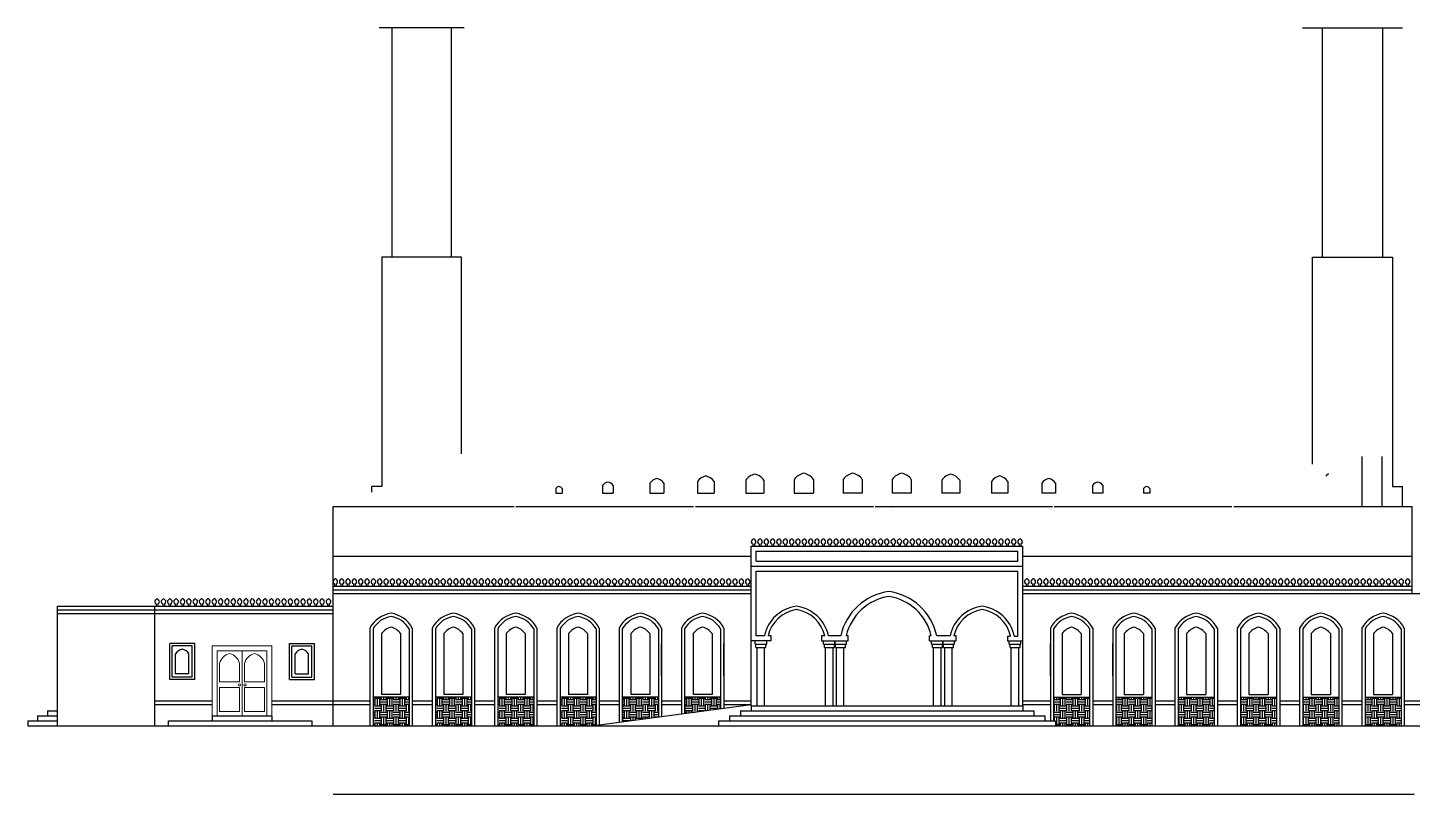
# Model space of a CAD drawing. Header units: inches. Extents: x -6210 to 141093, y -2740 to 21225.
# Drawn here: x 82705 to 84372, y 3267 to 4189 of the extents above; entities that cross this region are included whole.
import ezdxf

# ---------------------------------------------------------------- set-up
doc = ezdxf.new("R2010")
doc.units = ezdxf.units.IN
doc.header["$LTSCALE"] = 100
doc.header["$MEASUREMENT"] = 0
for name, color, linetype in [('beams', 30, 'Continuous'), ('column', 2, 'Continuous'), ('FACADE HATCH', 115, 'Continuous'), ('pattern', 24, 'Continuous'), ('steps', 9, 'Continuous'), ('walls', 1, 'Continuous')]:
    doc.layers.add(name, color=color, linetype=linetype)
doc.layers.add('DOOR', color=11, linetype='Continuous', lineweight=5)

# ---------------------------------------------------------------- blocks, each defined once
blk = doc.blocks.new('A$C7441049B')
at = {"layer": 'pattern', "color": 6, "linetype": 'ByBlock', "lineweight": 25, "ltscale": 0.07}
for p, q in [((6.1, 2.7, 0), (6.1, 0)), ((8.1, 2.7, 0), (8.1, 0)), ((13.8, 2.7, 0), (13.8, 0, 0)), ((15.8, 2.7, 0), (15.8, 0, 0)), ((21.4, 2.7, 0), (21.4, 0, 0)), ((23.4, 2.7, 0), (23.4, 0, 0)), ((29, 2.7, 0), (29, 0)), ((31, 2.7, 0), (31, 0)), ((36.7, 2.7, 0), (36.7, 0, 0)), ((38.7, 2.7, 0), (38.7, 0, 0)), ((44.3, 2.7, 0), (44.3, 0)), ((46.3, 2.7, 0), (46.3, 0)), ((52, 2.7, 0), (52, 0)), ((54, 2.7, 0), (54, 0))]:
    blk.add_line(p, q, dxfattribs=at)
for centre, start, end in [((7.1, 5.4, 0), 128.2986, 249.4118), ((7.1, 5.4, 0), 290.5882, 51.7014), ((14.8, 5.4, 0), 128.2986, 249.4118), ((14.8, 5.4, 0), 290.5882, 51.7014), ((22.4, 5.4, 0), 128.2986, 249.4118), ((22.4, 5.4, 0), 290.5882, 51.7014), ((30, 5.4, 0), 128.2986, 249.4118), ((30, 5.4, 0), 290.5882, 51.7014), ((37.7, 5.4, 0), 128.2986, 249.4118), ((37.7, 5.4, 0), 290.5882, 51.7014), ((45.3, 5.4, 0), 128.2986, 249.4118), ((45.3, 5.4, 0), 290.5882, 51.7014), ((53, 5.4, 0), 128.2986, 249.4118), ((53, 5.4, 0), 290.5882, 51.7014)]:
    blk.add_arc(centre, 2.84, start, end, dxfattribs=at)
at = {"layer": 'pattern', "color": 6, "linetype": 'ByBlock', "lineweight": 25, "ltscale": 0.07, "extrusion": (0, 0, -1)}
for centre in [(10.1, 3.4, 0), (17.7, 3.4, 0), (25.3, 3.4, 0), (33, 3.4, 0), (40.6, 3.4, 0), (48.2, 3.4, 0), (55.9, 3.4, 0)]:
    blk.add_ellipse(centre, major_axis=(5.41, 3.32), ratio=1, start_param=4.432426, end_param=4.784303, dxfattribs=at)
at = {"layer": 'pattern', "color": 6, "linetype": 'ByBlock', "lineweight": 25, "ltscale": 0.07}
for centre in [(4.2, 3.4, 0), (11.9, 3.4, 0), (19.5, 3.4, 0), (27.1, 3.4, 0), (34.8, 3.4, 0), (42.4, 3.4, 0), (50, 3.4, 0)]:
    blk.add_ellipse(centre, major_axis=(-5.41, 3.32), ratio=1, start_param=4.432426, end_param=4.784303, dxfattribs=at)

msp = doc.modelspace()

# ---------------------------------------------------------------- hatches: boundary and pattern name
at = {"layer": 'FACADE HATCH'}
h = msp.add_hatch(dxfattribs=at)
h.set_pattern_fill('EARTH', color=256, scale=30)
h.paths.add_polyline_path([(83539.24949, 3383.61739), (83495.89949, 3383.61739), (83495.89949, 3363.95916), (83539.24949, 3369.72198)])
h.paths.add_polyline_path([(83464.24949, 3383.61739), (83420.89949, 3383.61739), (83420.89949, 3353.98887), (83464.24949, 3359.75169)])
h.paths.add_polyline_path([(83389.24949, 3383.61739), (83345.89949, 3383.61739), (83345.89949, 3349.11739), (83384.25455, 3349.11739), (83389.24949, 3349.78141)])
h.paths.add_polyline_path([(83314.24949, 3383.61739), (83270.89949, 3383.61739), (83270.89949, 3349.11739), (83314.24949, 3349.11739)])
h.paths.add_polyline_path([(83239.24949, 3383.61739), (83195.89949, 3383.61739), (83195.89949, 3349.11739), (83239.24949, 3349.11739)])
h.paths.add_polyline_path([(83164.24949, 3383.61739), (83120.89949, 3383.61739), (83120.89949, 3349.11739), (83164.24949, 3349.11739)])
h = msp.add_hatch(dxfattribs=at)
h.set_pattern_fill('EARTH', color=256, scale=30)
h.paths.add_polyline_path([(83983.24949, 3383.61739), (83939.89949, 3383.61739), (83939.89949, 3355.11739), (83942.31449, 3355.11739), (83942.31449, 3349.11739), (83983.24949, 3349.11739)])
h = msp.add_hatch(dxfattribs=at)
h.set_pattern_fill('EARTH', color=256, scale=30)
h.paths.add_polyline_path([(84058.24949, 3383.61739), (84014.89949, 3383.61739), (84014.89949, 3349.11739), (84058.24949, 3349.11739)])
h.paths.add_polyline_path([(84133.24949, 3383.61739), (84089.89949, 3383.61739), (84089.89949, 3349.11739), (84133.24949, 3349.11739)])
h.paths.add_polyline_path([(84208.24949, 3383.61739), (84164.89949, 3383.61739), (84164.89949, 3349.11739), (84208.24949, 3349.11739)])
h.paths.add_polyline_path([(84283.24949, 3383.61739), (84239.89949, 3383.61739), (84239.89949, 3349.11739), (84283.24949, 3349.11739)])
h.paths.add_polyline_path([(84358.24949, 3383.61739), (84314.89949, 3383.61739), (84314.89949, 3349.11739), (84358.24949, 3349.11739)])

# ---------------------------------------------------------------- linework, layer by layer
at = {"layer": 'beams'}
for p, q in [((84267.57449, 3650.03378), (84270.85009, 3652.55302)), ((83744.45162, 3606.77597), (83744.48857, 3606.80439))]:
    msp.add_line(p, q, dxfattribs=at)
at = {"layer": 'column'}
for p, q in [((83580.63538, 3447.11739), (83580.63538, 3451.11739)), ((83594.63538, 3447.11739), (83594.63538, 3451.11739)), ((83663.07336, 3447.11739), (83663.07336, 3451.11739)), ((83676.5733, 3447.11739), (83676.5733, 3451.11739)), ((83677.07336, 3447.11739), (83677.07336, 3451.11739)), ((83690.5733, 3447.11739), (83690.5733, 3451.11739)), ((83793.0733, 3447.11739), (83793.0733, 3451.11739)), ((83806.57324, 3447.11739), (83806.57324, 3451.11739)), ((83807.0733, 3447.11739), (83807.0733, 3451.11739)), ((83820.57324, 3447.11739), (83820.57324, 3451.11739)), ((83886.57318, 3447.11739), (83886.57318, 3451.11739)), ((83900.57318, 3447.11739), (83900.57318, 3451.11739)), ((83580.63538, 3447.11739), (83594.63538, 3447.11739)), ((83581.63538, 3443.11739), (83581.63538, 3447.11739)), ((83581.63538, 3443.11739), (83593.63538, 3443.11739)), ((83583.13538, 3373.11739), (83583.13538, 3443.11739)), ((83592.13538, 3373.11739), (83592.13538, 3443.11739)), ((83593.63538, 3443.11739), (83593.63538, 3447.11739)), ((83663.07336, 3447.11739), (83676.5733, 3447.11739)), ((83664.07336, 3443.11739), (83664.07336, 3447.11739)), ((83664.07336, 3443.11739), (83676.07336, 3443.11739)), ((83665.57336, 3373.11739), (83665.57336, 3443.11739)), ((83674.57336, 3373.11739), (83674.57336, 3443.11739)), ((83676.07336, 3443.11739), (83676.07336, 3447.11739)), ((83677.07336, 3447.11739), (83690.5733, 3447.11739)), ((83677.5733, 3443.11739), (83677.5733, 3447.11739)), ((83677.5733, 3443.11739), (83689.5733, 3443.11739)), ((83678.5733, 3373.11739), (83678.5733, 3443.11739)), ((83687.5733, 3373.11739), (83687.5733, 3443.11739)), ((83689.5733, 3443.11739), (83689.5733, 3447.11739)), ((83793.0733, 3447.11739), (83806.57324, 3447.11739)), ((83794.0733, 3443.11739), (83794.0733, 3447.11739)), ((83794.0733, 3443.11739), (83806.0733, 3443.11739)), ((83795.5733, 3373.11739), (83795.5733, 3443.11739)), ((83804.5733, 3373.11739), (83804.5733, 3443.11739)), ((83806.0733, 3443.11739), (83806.0733, 3447.11739)), ((83807.0733, 3447.11739), (83820.57324, 3447.11739)), ((83807.57324, 3443.11739), (83807.57324, 3447.11739)), ((83807.57324, 3443.11739), (83819.57324, 3443.11739)), ((83809.08796, 3373.11739), (83809.08796, 3443.11739)), ((83818.08796, 3373.11739), (83818.08796, 3443.11739)), ((83819.57324, 3443.11739), (83819.57324, 3447.11739)), ((83886.57318, 3447.11739), (83900.57318, 3447.11739)), ((83887.57318, 3443.11739), (83887.57318, 3447.11739)), ((83887.57318, 3443.11739), (83899.57318, 3443.11739)), ((83889.07318, 3373.11739), (83889.07318, 3443.11739)), ((83898.07318, 3373.11739), (83898.07318, 3443.11739)), ((83899.57318, 3443.11739), (83899.57318, 3447.11739))]:
    msp.add_line(p, q, dxfattribs=at)
at = {"layer": 'DOOR'}
for p, q in [((82927.20638, 3445.11739), (82999.20638, 3445.11739)), ((82927.20638, 3445.11739), (82927.20638, 3361.11739)), ((82933.20638, 3439.11739), (82993.20638, 3439.11739)), ((82933.20638, 3439.11739), (82933.20638, 3361.11739)), ((82963.20638, 3439.11739), (82963.20638, 3361.11739)), ((82993.20638, 3439.11739), (82993.20638, 3361.11739)), ((82999.20638, 3445.11739), (82999.20638, 3361.11739)), ((82936.20638, 3424.11739), (82936.20638, 3402.11739)), ((82960.20638, 3424.11739), (82960.20638, 3402.11739)), ((82966.20638, 3424.11739), (82966.20638, 3402.11739)), ((82990.20638, 3424.11739), (82990.20638, 3402.11739)), ((82936.20638, 3402.11739), (82960.20638, 3402.11739)), ((82966.20638, 3402.11739), (82990.20638, 3402.11739)), ((82936.20638, 3395.11739), (82960.20638, 3395.11739)), ((82936.20638, 3395.11739), (82936.20638, 3366.11739)), ((82960.20638, 3395.11739), (82960.20638, 3366.11739)), ((82966.20638, 3395.11739), (82990.20638, 3395.11739)), ((82966.20638, 3395.11739), (82966.20638, 3366.11739)), ((82990.20638, 3395.11739), (82990.20638, 3366.11739)), ((82936.20638, 3366.11739), (82960.20638, 3366.11739)), ((82966.20638, 3366.11739), (82990.20638, 3366.11739))]:
    msp.add_line(p, q, dxfattribs=at)
for centre in [(82960.06829, 3398.27992), (82966.7895, 3398.27992)]:
    msp.add_circle(centre, 1.30745, dxfattribs=at)
for centre, start, end in [((82952.38714, 3419.93663), 104.48717608, 165.51282392), ((82944.02561, 3419.93663), 14.48717608, 75.51282392), ((82982.38714, 3419.93663), 104.48717608, 165.51282392), ((82974.02561, 3419.93663), 14.48717608, 75.51282392)]:
    msp.add_arc(centre, 16.71215, start, end, dxfattribs=at)
at = {"layer": 'pattern', "color": 6}
for p, q in [((83845.10044, 3567.863, -0.01227), (83845.10045, 3565.11739)), ((83847.10044, 3567.863, -0.01227), (83847.10045, 3565.11739)), ((83852.73794, 3567.863, -0.01227), (83852.73795, 3565.11739)), ((83854.73794, 3567.863, -0.01227), (83854.73795, 3565.11739)), ((83860.37544, 3567.86301, -0.01227), (83860.37545, 3565.1174, 0)), ((83862.37544, 3567.86301, -0.01227), (83862.37545, 3565.11741, 0)), ((83868.01294, 3567.863, -0.01227), (83868.01295, 3565.11739)), ((83870.01294, 3567.863, -0.01227), (83870.01295, 3565.11739)), ((83875.65044, 3567.86303, -0.01227), (83875.65045, 3565.11742, 0)), ((83877.65044, 3567.86303, -0.01227), (83877.65045, 3565.11742, 0)), ((83883.28794, 3567.863, -0.01227), (83883.28795, 3565.11739)), ((83885.28794, 3567.863, -0.01227), (83885.28795, 3565.11739)), ((83890.92544, 3567.863, -0.01227), (83890.92545, 3565.11739)), ((83892.92544, 3567.863, -0.01227), (83892.92545, 3565.11739)), ((83898.55044, 3567.863, -0.01227), (83898.55045, 3565.11739)), ((83900.55044, 3567.863, -0.01227), (83900.55045, 3565.11739)), ((83555.56622, 3519.83448, -0.02628), (83555.56622, 3517.08887, -0.01401)), ((83557.56622, 3519.83448, -0.02628), (83557.56622, 3517.08888, -0.01401)), ((83563.20372, 3519.83448, -0.02628), (83563.20372, 3517.08887, -0.01401)), ((83565.20372, 3519.83448, -0.02628), (83565.20372, 3517.08887, -0.01401)), ((83570.84122, 3519.8345, -0.02628), (83570.84122, 3517.08889, -0.01401)), ((83572.84122, 3519.8345, -0.02628), (83572.84122, 3517.08889, -0.01401)), ((84334.42183, 3519.8378, -0.0279), (84334.42184, 3517.09219, -0.01564)), ((84336.42183, 3519.8378, -0.0279), (84336.42184, 3517.09219, -0.01564)), ((84342.05933, 3519.8378, -0.0279), (84342.05934, 3517.09219, -0.01564)), ((84344.05933, 3519.8378, -0.0279), (84344.05934, 3517.09219, -0.01564)), ((84349.69683, 3519.83781, -0.0279), (84349.69684, 3517.0922, -0.01564)), ((84351.69683, 3519.83781, -0.0279), (84351.69684, 3517.0922, -0.01564)), ((84357.33433, 3519.8378, -0.0279), (84357.33434, 3517.09219, -0.01564)), ((84359.33433, 3519.8378, -0.0279), (84359.33434, 3517.09219, -0.01564)), ((84364.97183, 3519.83782, -0.0279), (84364.97184, 3517.09221, -0.01564)), ((84366.97183, 3519.83782, -0.0279), (84366.97184, 3517.09222, -0.01564))]:
    msp.add_line(p, q, dxfattribs=at)
for centre, start, end in [((83846.10044, 3570.52513, -0.01308), 128.29858881, 249.41181849), ((83846.10044, 3570.52513, -0.01308), 290.58816078, 51.70141378), ((83853.73794, 3570.52513, -0.01146), 128.29858572, 249.41182831), ((83853.73794, 3570.52513, -0.01146), 290.58816602, 51.70141428), ((83861.37544, 3570.52514, -0.01146), 128.29858572, 249.41182831), ((83861.37544, 3570.52514, -0.01146), 290.58816602, 51.70141428), ((83869.01294, 3570.52513, -0.01146), 128.29858572, 249.41182831), ((83869.01294, 3570.52513, -0.01146), 290.58816602, 51.70141428), ((83876.65044, 3570.52515, -0.01146), 128.29858572, 249.41182831), ((83876.65044, 3570.52515, -0.01146), 290.58816602, 51.70141428), ((83884.28794, 3570.52513, -0.01146), 128.29858572, 249.41182831), ((83884.28794, 3570.52513, -0.01146), 290.58816602, 51.70141428), ((83891.92544, 3570.52513, -0.01146), 128.29858572, 249.41182831), ((83891.92544, 3570.52513, -0.01146), 290.58816602, 51.70141428), ((83899.55044, 3570.52513, -0.01146), 128.29858572, 249.41182831), ((83899.55044, 3570.52513, -0.01146), 290.58816602, 51.70141428), ((83556.56622, 3522.49661, -0.02709), 128.29858881, 249.41181849), ((83556.56622, 3522.49661, -0.02709), 290.58816078, 51.70141378), ((83564.20372, 3522.49661, -0.02547), 128.29858572, 249.41182831), ((83564.20372, 3522.49661, -0.02547), 290.58816602, 51.70141428), ((83571.84122, 3522.49662, -0.02547), 128.29858572, 249.41182831), ((83571.84122, 3522.49662, -0.02547), 290.58816602, 51.70141428), ((84335.42183, 3522.49993, -0.0279), 128.29858881, 249.41181849), ((84335.42183, 3522.49993, -0.0279), 290.58816078, 51.70141378), ((84343.05933, 3522.49993, -0.02628), 128.29858572, 249.41182831), ((84343.05933, 3522.49993, -0.02628), 290.58816602, 51.70141428), ((84350.69683, 3522.49994, -0.02628), 128.29858572, 249.41182831), ((84350.69683, 3522.49994, -0.02628), 290.58816602, 51.70141428), ((84358.33433, 3522.49993, -0.02628), 128.29858572, 249.41182831), ((84358.33433, 3522.49993, -0.02628), 290.58816602, 51.70141428), ((84365.97183, 3522.49995, -0.02628), 128.29858572, 249.41182831), ((84365.97183, 3522.49995, -0.02628), 290.58816602, 51.70141428)]:
    msp.add_arc(centre, 2.84375, start, end, dxfattribs=at)
at = {"layer": 'pattern', "color": 6, "extrusion": (0, 0, -1)}
for centre in [(83849.0243, 3568.47311, -0.01146), (83856.6618, 3568.47311, -0.01146), (83864.2993, 3568.47312, -0.01146), (83871.9368, 3568.47311, -0.01146), (83879.5743, 3568.47314, -0.01146), (83887.2118, 3568.47311, -0.01146), (83894.8493, 3568.47311, -0.01146), (83902.4743, 3568.47311, -0.01146), (83559.49007, 3520.44459, -0.02547), (83567.12757, 3520.44459, -0.02547), (83574.76507, 3520.44461, -0.02547), (84338.34569, 3520.44791, -0.02628), (84345.98319, 3520.44791, -0.02628), (84353.62069, 3520.44793, -0.02628), (84361.25819, 3520.44791, -0.02628), (84368.89569, 3520.44794, -0.02628)]:
    msp.add_ellipse(centre, major_axis=(5.41224, 3.32132), ratio=1, start_param=4.4324262049, end_param=4.7843033432, dxfattribs=at)
at = {"layer": 'pattern', "color": 6}
for centre in [(83843.17659, 3568.47311, -0.01146), (83850.81409, 3568.47311, -0.01146), (83858.45159, 3568.47312, -0.01146), (83866.08909, 3568.47311, -0.01146), (83873.72659, 3568.47314, -0.01146), (83881.36409, 3568.47311, -0.01146), (83889.00159, 3568.47311, -0.01146), (83896.62659, 3568.47311, -0.01146), (83553.64236, 3520.44459, -0.02547), (83561.27986, 3520.44459, -0.02547), (83568.91736, 3520.44461, -0.02547), (84332.49798, 3520.44791, -0.02628), (84340.13548, 3520.44791, -0.02628), (84347.77298, 3520.44793, -0.02628), (84355.41048, 3520.44791, -0.02628), (84363.04798, 3520.44794, -0.02628)]:
    msp.add_ellipse(centre, major_axis=(-5.41224, 3.32132), ratio=1, start_param=4.4324262049, end_param=4.7843033432, dxfattribs=at)
at = {"layer": 'steps'}
for p, q in [((82729.20638, 3367.11739), (82741.20638, 3367.11739)), ((82729.20638, 3367.11739), (82729.20638, 3361.11739)), ((83384.25455, 3349.11739), (83576.07449, 3374.61739)), ((83562.99449, 3367.11739), (83916.15449, 3367.11739)), ((83562.99449, 3367.11739), (83562.99449, 3361.11739)), ((83576.07449, 3373.11739), (83903.07449, 3373.11739)), ((83576.07449, 3373.11739), (83576.07449, 3367.11739)), ((83903.07449, 3373.11739), (83903.07449, 3367.11739)), ((83916.15449, 3367.11739), (83916.15449, 3361.11739)), ((82705.20638, 3355.11739), (82741.20638, 3355.11739)), ((82705.20638, 3355.11739), (82705.20638, 3349.11739)), ((82717.20638, 3361.11739), (82741.20638, 3361.11739)), ((82717.20638, 3361.11739), (82717.20638, 3355.11739)), ((82874.70638, 3355.11739), (83047.20638, 3355.11739)), ((82874.70638, 3349.11739), (82874.70638, 3355.11739)), ((82927.20638, 3361.11739), (82999.20638, 3361.11739)), ((82927.20638, 3361.11739), (82927.20638, 3355.11739)), ((82999.20638, 3361.11739), (82999.20638, 3355.11739)), ((83047.20638, 3355.11739), (83047.20638, 3349.11739)), ((83536.83449, 3355.11739), (83942.31449, 3355.11739)), ((83536.83449, 3355.11739), (83536.83449, 3349.11739)), ((83549.91449, 3361.11739), (83929.23449, 3361.11739)), ((83549.91449, 3361.11739), (83549.91449, 3355.11739)), ((83929.23449, 3361.11739), (83929.23449, 3355.11739)), ((83942.31449, 3355.11739), (83942.31449, 3349.11739))]:
    msp.add_line(p, q, dxfattribs=at)
at = {"layer": 'walls'}
for p, q in [((83230.51943, 4189.11739), (83128.36578, 4189.11739)), ((83143.44261, 4189.11739), (83143.44261, 3913.11739)), ((83215.44261, 3913.11739), (83215.44261, 4189.11739)), ((84239.70638, 4189.11739), (84359.70638, 4189.11739)), ((84263.70638, 3913.11739), (84263.70638, 4189.11739)), ((84335.70638, 4189.11739), (84335.70638, 3913.11739)), ((83227.44261, 3913.11739), (83131.44261, 3913.11739)), ((83131.44261, 3913.11739), (83131.44261, 3637.11739)), ((83227.44261, 3676.38021), (83227.44261, 3913.11739)), ((84251.70638, 3913.11739), (84347.70638, 3913.11739)), ((84251.70638, 3663.89441), (84251.70638, 3913.11739)), ((84347.70638, 3913.11739), (84347.70638, 3637.11739)), ((84311.28692, 3613.80144), (84311.28692, 3673.16534)), ((84335.28692, 3613.80144), (84335.28692, 3673.16534)), ((83131.44261, 3637.11739), (83119.44261, 3637.11739)), ((83119.44261, 3630.14688), (83119.44261, 3637.11739)), ((83340.75163, 3634.56173), (83340.75163, 3629.10141)), ((83348.38796, 3634.56173), (83348.38796, 3629.10141)), ((83397.16893, 3638.18372), (83397.16893, 3629.10141)), ((83409.87067, 3638.18372), (83409.87067, 3629.10141)), ((83454.1194, 3641.04323), (83454.1194, 3629.10141)), ((83470.8202, 3641.04323), (83470.8202, 3629.10141)), ((83511.55639, 3643.20697), (83511.55639, 3629.10141)), ((83531.28321, 3643.20697), (83531.28321, 3629.10141)), ((83569.4564, 3644.70855), (83569.4564, 3629.10141)), ((83591.2832, 3644.70855), (83591.2832, 3629.10141)), ((83627.8448, 3645.51168), (83627.8448, 3629.10141)), ((83650.7948, 3645.51168), (83650.7948, 3629.10141)), ((83686.7948, 3645.51168), (83686.7948, 3629.10141)), ((83709.7448, 3645.51168), (83709.7448, 3629.10141)), ((83745.7448, 3645.51168), (83745.7448, 3629.10141)), ((83768.6948, 3645.51168), (83768.6948, 3629.10141)), ((83805.2564, 3644.70855), (83805.2564, 3629.10141)), ((83827.0832, 3644.70855), (83827.0832, 3629.10141)), ((83865.25639, 3643.20697), (83865.25639, 3629.10141)), ((83884.98321, 3643.20697), (83884.98321, 3629.10141)), ((83925.7194, 3641.04323), (83925.7194, 3629.10141)), ((83942.4202, 3641.04323), (83942.4202, 3629.10141)), ((83986.66893, 3638.18372), (83986.66893, 3629.10141)), ((83999.37067, 3638.18372), (83999.37067, 3629.10141)), ((84048.15163, 3634.56173), (84048.15163, 3629.10141)), ((84055.78796, 3634.56173), (84055.78796, 3629.10141)), ((84347.70638, 3637.11739), (84359.70638, 3637.11739)), ((84359.70638, 3613.11739), (84359.70638, 3637.11739)), ((83340.75163, 3629.10141), (83348.38796, 3629.10141)), ((83397.16893, 3629.10141), (83409.87067, 3629.10141)), ((83454.1194, 3629.10141), (83470.8202, 3629.10141)), ((83511.55639, 3629.10141), (83531.28321, 3629.10141)), ((83569.4564, 3629.10141), (83591.2832, 3629.10141)), ((83627.8448, 3629.10141), (83650.7948, 3629.10141)), ((83709.7448, 3629.10141), (83686.7948, 3629.10141)), ((83768.6948, 3629.10141), (83745.7448, 3629.10141)), ((83827.0832, 3629.10141), (83805.2564, 3629.10141)), ((83884.98321, 3629.10141), (83865.25639, 3629.10141)), ((83942.4202, 3629.10141), (83925.7194, 3629.10141)), ((83999.37067, 3629.10141), (83986.66893, 3629.10141)), ((84055.78796, 3629.10141), (84048.15163, 3629.10141)), ((83072.70638, 3349.11739), (83072.70638, 3613.11739)), ((83072.70638, 3613.11739), (83290.63305, 3613.11739)), ((83239.44261, 3613.11739), (83244.64909, 3613.11739)), ((83292.7797, 3613.11739), (83506.63305, 3613.11739)), ((83508.7797, 3613.11739), (83723.1191, 3613.11739)), ((83554.76367, 3613.11739), (83643.57449, 3613.11739)), ((83725.25316, 3613.11739), (83938.63305, 3613.11739)), ((83769.44467, 3613.11739), (83892.64909, 3613.11739)), ((83940.7797, 3613.11739), (84154.63305, 3613.11739)), ((83940.7797, 3613.11739), (84055.62797, 3613.11739)), ((84156.7797, 3613.11739), (84371.70638, 3613.11739)), ((84202.76367, 3613.11739), (84239.70638, 3613.11739)), ((84371.70638, 3508.11739), (84371.70638, 3613.11739)), ((83072.70638, 3553.11739), (83576.07449, 3553.11739)), ((83231.70638, 3553.11739), (83351.70638, 3553.11739)), ((83447.70638, 3553.11739), (83567.70638, 3553.11739)), ((83576.07449, 3565.11739), (83903.07449, 3565.11739)), ((83576.07449, 3517.11739), (83576.07449, 3565.11739)), ((83582.07449, 3559.11739), (83897.07449, 3559.11739)), ((83582.07449, 3547.11739), (83582.07449, 3559.11739)), ((83897.07449, 3547.11739), (83897.07449, 3559.11739)), ((83903.07449, 3541.11739), (83903.07449, 3565.11739)), ((83903.07449, 3553.11739), (84371.70638, 3553.11739)), ((83903.07449, 3553.11739), (83999.70638, 3553.11739)), ((84095.70638, 3553.11739), (84215.70638, 3553.11739)), ((83576.07449, 3373.11739), (83576.07449, 3541.11739)), ((83576.07449, 3541.11739), (83903.07449, 3541.11739)), ((83582.07449, 3547.11739), (83897.07449, 3547.11739)), ((83582.07449, 3457.41325), (83582.07449, 3535.11739)), ((83582.07449, 3535.11739), (83897.07449, 3535.11739)), ((83582.07449, 3517.11739), (83582.07449, 3535.11739)), ((83897.07449, 3457.11739), (83897.07449, 3535.11739)), ((83903.07449, 3373.11739), (83903.07449, 3541.11739)), ((83072.70638, 3517.11739), (83576.07449, 3517.11739)), ((83903.07449, 3517.11739), (84371.70638, 3517.11739)), ((83072.70638, 3512.61739), (83576.07449, 3512.61739)), ((83072.70638, 3508.11739), (83576.07449, 3508.11739)), ((83903.07449, 3512.61739), (84371.70638, 3512.61739)), ((83903.07449, 3508.11739), (84371.70638, 3508.11739)), ((84371.70638, 3508.11739), (84406.44261, 3508.11739)), ((82741.20638, 3493.11739), (83072.70638, 3493.11739)), ((82741.20638, 3349.11739), (82741.20638, 3493.11739)), ((82741.20638, 3488.61739), (83072.70638, 3488.61739)), ((82741.20638, 3484.11739), (83072.70638, 3484.11739)), ((82858.20638, 3349.11739), (82858.20638, 3493.11739)), ((83117.07449, 3466.56739), (83117.07449, 3349.11739)), ((83168.07449, 3466.56739), (83168.07449, 3349.11739)), ((83192.07449, 3466.56739), (83192.07449, 3349.11739)), ((83243.07449, 3466.56739), (83243.07449, 3349.11739)), ((83267.07449, 3466.56739), (83267.07449, 3349.11739)), ((83318.07449, 3466.56739), (83318.07449, 3349.11739)), ((83342.07449, 3466.56739), (83342.07449, 3349.11739)), ((83393.07449, 3466.56739), (83393.07449, 3350.28989)), ((83417.07449, 3466.56739), (83417.07449, 3353.48038)), ((83468.07449, 3466.56739), (83468.07449, 3360.26018)), ((83492.07449, 3466.56739), (83492.07449, 3363.45067)), ((83543.07449, 3466.56739), (83543.07449, 3374.61739)), ((83936.07449, 3466.56739), (83936.07449, 3355.11739)), ((83987.07449, 3466.56739), (83987.07449, 3349.11739)), ((84011.07449, 3466.56739), (84011.07449, 3349.11739)), ((84062.07449, 3466.56739), (84062.07449, 3349.11739)), ((84086.07449, 3466.56739), (84086.07449, 3349.11739)), ((84137.07449, 3466.56739), (84137.07449, 3349.11739)), ((84161.07449, 3466.56739), (84161.07449, 3349.11739)), ((84212.07449, 3466.56739), (84212.07449, 3349.11739)), ((84236.07449, 3466.56739), (84236.07449, 3349.11739)), ((84287.07449, 3466.56739), (84287.07449, 3349.11739)), ((84311.07449, 3466.56739), (84311.07449, 3349.11739)), ((84362.07449, 3466.56739), (84362.07449, 3349.11739)), ((83120.89949, 3465.60052), (83120.89949, 3349.11739)), ((83131.09949, 3460.08643), (83131.09949, 3386.61739)), ((83154.04949, 3460.08643), (83154.04949, 3386.61739)), ((83164.24949, 3465.60052), (83164.24949, 3349.11739)), ((83195.89949, 3465.60052), (83195.89949, 3349.11739)), ((83206.09949, 3460.08643), (83206.09949, 3386.61739)), ((83229.04949, 3460.08643), (83229.04949, 3386.61739)), ((83239.24949, 3465.60052), (83239.24949, 3349.11739)), ((83270.89949, 3465.60052), (83270.89949, 3349.11739)), ((83281.09949, 3460.08643), (83281.09949, 3386.61739)), ((83304.04949, 3460.08643), (83304.04949, 3386.61739)), ((83314.24949, 3465.60052), (83314.24949, 3349.11739)), ((83345.89949, 3465.60052), (83345.89949, 3349.11739)), ((83356.09949, 3460.08643), (83356.09949, 3386.61739)), ((83379.04949, 3460.08643), (83379.04949, 3386.61739)), ((83389.24949, 3465.60052), (83389.24949, 3349.78141)), ((83420.89949, 3465.60052), (83420.89949, 3353.98887)), ((83431.09949, 3460.08643), (83431.09949, 3386.61739)), ((83454.04949, 3460.08643), (83454.04949, 3386.61739)), ((83464.24949, 3465.60052), (83464.24949, 3359.75169)), ((83495.89949, 3465.60052), (83495.89949, 3363.95916)), ((83506.09949, 3460.08643), (83506.09949, 3386.61739)), ((83529.04949, 3460.08643), (83529.04949, 3386.61739)), ((83539.24949, 3465.60052), (83539.24949, 3369.72198)), ((83600.10757, 3451.41325), (83576.07449, 3451.41325)), ((83591.71614, 3457.41325), (83582.07449, 3457.41325)), ((83600.10757, 3457.41325), (83596.0876, 3457.41325)), ((83600.10757, 3451.41325), (83600.10757, 3457.41325)), ((83664.54079, 3457.41325), (83660.58484, 3457.41325)), ((83660.58484, 3457.41325), (83660.58484, 3451.11739)), ((83660.58484, 3451.11739), (83692.58484, 3451.11739)), ((83683.89229, 3457.41325), (83668.97107, 3457.41325)), ((83692.58484, 3457.41325), (83690.4263, 3457.41325)), ((83692.58484, 3451.11739), (83692.58484, 3457.41325)), ((83792.74311, 3457.41325), (83790.58478, 3457.41325)), ((83790.58478, 3451.11739), (83790.58478, 3457.41325)), ((83790.58478, 3451.11739), (83822.57324, 3451.11739)), ((83815.43412, 3457.41325), (83799.27713, 3457.41325)), ((83822.57324, 3457.41325), (83819.81875, 3457.41325)), ((83822.57324, 3451.11739), (83822.57324, 3457.41325)), ((83884.57318, 3457.11739), (83884.57318, 3451.11739)), ((83884.57318, 3457.11739), (83888.13637, 3457.11739)), ((83884.57318, 3451.11739), (83903.07449, 3451.11739)), ((83892.50783, 3457.11739), (83897.07449, 3457.11739)), ((83939.89949, 3465.60052), (83939.89949, 3355.11739)), ((83950.09949, 3460.08643), (83950.09949, 3386.61739)), ((83973.04949, 3460.08643), (83973.04949, 3386.61739)), ((83983.24949, 3465.60052), (83983.24949, 3349.11739)), ((84014.89949, 3465.60052), (84014.89949, 3349.11739)), ((84025.09949, 3460.08643), (84025.09949, 3386.61739)), ((84048.04949, 3460.08643), (84048.04949, 3386.61739)), ((84058.24949, 3465.60052), (84058.24949, 3349.11739)), ((84089.89949, 3465.60052), (84089.89949, 3349.11739)), ((84100.09949, 3460.08643), (84100.09949, 3386.61739)), ((84123.04949, 3460.08643), (84123.04949, 3386.61739)), ((84133.24949, 3465.60052), (84133.24949, 3349.11739)), ((84164.89949, 3465.60052), (84164.89949, 3349.11739)), ((84175.09949, 3460.08643), (84175.09949, 3386.61739)), ((84198.04949, 3460.08643), (84198.04949, 3386.61739)), ((84208.24949, 3465.60052), (84208.24949, 3349.11739)), ((84239.89949, 3465.60052), (84239.89949, 3349.11739)), ((84250.09949, 3460.08643), (84250.09949, 3386.61739)), ((84273.04949, 3460.08643), (84273.04949, 3386.61739)), ((84283.24949, 3465.60052), (84283.24949, 3349.11739)), ((84314.89949, 3465.60052), (84314.89949, 3349.11739)), ((84325.09949, 3460.08643), (84325.09949, 3386.61739)), ((84348.04949, 3460.08643), (84348.04949, 3386.61739)), ((84358.24949, 3465.60052), (84358.24949, 3349.11739)), ((82876.20638, 3404.71232), (82876.20638, 3448.11739)), ((82906.20638, 3448.11739), (82876.20638, 3448.11739)), ((82879.20638, 3407.71232), (82879.20638, 3445.11739)), ((82903.20638, 3445.11739), (82879.20638, 3445.11739)), ((82883.20638, 3411.71232), (82883.20638, 3435.51739)), ((82899.20638, 3411.71232), (82899.20638, 3435.51739)), ((82903.20638, 3407.71232), (82903.20638, 3445.11739)), ((82906.20638, 3404.71232), (82906.20638, 3448.11739)), ((83020.20638, 3404.71232), (83020.20638, 3448.11739)), ((83020.20638, 3448.11739), (83050.20638, 3448.11739)), ((83023.20638, 3407.71232), (83023.20638, 3445.11739)), ((83023.20638, 3445.11739), (83047.20638, 3445.11739)), ((83027.20638, 3411.71232), (83027.20638, 3435.51739)), ((83043.20638, 3411.71232), (83043.20638, 3435.51739)), ((83047.20638, 3407.71232), (83047.20638, 3445.11739)), ((83050.20638, 3404.71232), (83050.20638, 3448.11739)), ((83468.07449, 3409.11739), (83468.07449, 3448.11739)), ((83543.07449, 3409.11739), (83543.07449, 3448.11739)), ((83936.07449, 3409.11739), (83936.07449, 3448.11739)), ((84011.07449, 3409.11739), (84011.07449, 3448.11739)), ((82906.20638, 3404.71232), (82876.20638, 3404.71232)), ((82903.20638, 3407.71232), (82879.20638, 3407.71232)), ((82899.20638, 3411.71232), (82883.20638, 3411.71232)), ((83020.20638, 3404.71232), (83050.20638, 3404.71232)), ((83023.20638, 3407.71232), (83047.20638, 3407.71232)), ((83027.20638, 3411.71232), (83043.20638, 3411.71232)), ((83164.24949, 3383.61739), (83120.89949, 3383.61739)), ((83154.04949, 3386.61739), (83131.09949, 3386.61739)), ((83239.24949, 3383.61739), (83195.89949, 3383.61739)), ((83229.04949, 3386.61739), (83206.09949, 3386.61739)), ((83314.24949, 3383.61739), (83270.89949, 3383.61739)), ((83304.04949, 3386.61739), (83281.09949, 3386.61739)), ((83389.24949, 3383.61739), (83345.89949, 3383.61739)), ((83379.04949, 3386.61739), (83356.09949, 3386.61739)), ((83464.24949, 3383.61739), (83420.89949, 3383.61739)), ((83454.04949, 3386.61739), (83431.09949, 3386.61739)), ((83539.24949, 3383.61739), (83495.89949, 3383.61739)), ((83529.04949, 3386.61739), (83506.09949, 3386.61739)), ((83939.89949, 3383.61739), (83983.24949, 3383.61739)), ((83950.09949, 3386.61739), (83973.04949, 3386.61739)), ((84014.89949, 3383.61739), (84058.24949, 3383.61739)), ((84025.09949, 3386.61739), (84048.04949, 3386.61739)), ((84089.89949, 3383.61739), (84133.24949, 3383.61739)), ((84100.09949, 3386.61739), (84123.04949, 3386.61739)), ((84164.89949, 3383.61739), (84208.24949, 3383.61739)), ((84175.09949, 3386.61739), (84198.04949, 3386.61739)), ((84239.89949, 3383.61739), (84283.24949, 3383.61739)), ((84250.09949, 3386.61739), (84273.04949, 3386.61739)), ((84314.89949, 3383.61739), (84358.24949, 3383.61739)), ((84325.09949, 3386.61739), (84348.04949, 3386.61739)), ((82858.20638, 3379.11739), (82927.20638, 3379.11739)), ((82858.20638, 3374.61739), (82927.20638, 3374.61739)), ((82999.20638, 3379.11739), (83117.07449, 3379.11739)), ((82999.20638, 3374.61739), (83117.07449, 3374.61739)), ((83168.07449, 3379.11739), (83192.07449, 3379.11739)), ((83168.07449, 3374.61739), (83192.07449, 3374.61739)), ((83243.07449, 3379.11739), (83267.07449, 3379.11739)), ((83243.07449, 3374.61739), (83267.07449, 3374.61739)), ((83318.07449, 3379.11739), (83342.07449, 3379.11739)), ((83318.07449, 3374.61739), (83342.07449, 3374.61739)), ((83393.07449, 3379.11739), (83417.07449, 3379.11739)), ((83393.07449, 3374.61739), (83417.07449, 3374.61739)), ((83468.07449, 3379.11739), (83492.07449, 3379.11739)), ((83468.07449, 3374.61739), (83492.07449, 3374.61739)), ((83543.07449, 3379.11739), (83576.07449, 3379.11739)), ((83543.07449, 3374.61739), (83576.07449, 3374.61739)), ((83543.07449, 3374.61739), (83543.07449, 3370.23047)), ((83903.07449, 3379.11739), (83936.07449, 3379.11739)), ((83903.07449, 3374.61739), (83936.07449, 3374.61739)), ((83987.07449, 3379.11739), (84011.07449, 3379.11739)), ((83987.07449, 3374.61739), (84011.07449, 3374.61739)), ((84062.07449, 3379.11739), (84086.07449, 3379.11739)), ((84062.07449, 3374.61739), (84086.07449, 3374.61739)), ((84137.07449, 3379.11739), (84161.07449, 3379.11739)), ((84137.07449, 3374.61739), (84161.07449, 3374.61739)), ((84212.07449, 3379.11739), (84236.07449, 3379.11739)), ((84212.07449, 3374.61739), (84236.07449, 3374.61739)), ((84287.07449, 3379.11739), (84311.07449, 3379.11739)), ((84287.07449, 3374.61739), (84311.07449, 3374.61739)), ((84362.07449, 3379.11739), (84551.70638, 3379.11739)), ((84362.07449, 3374.61739), (84551.70638, 3374.61739)), ((82705.20638, 3349.11739), (84888.84481, 3349.11739)), ((83072.70638, 3266.63572), (84373.86746, 3266.63572))]:
    msp.add_line(p, q, dxfattribs=at)
for centre, radius, start, end in [((83525.20861, 3633.1886), 16.93372, 102.92900368, 143.7277828), ((83517.63099, 3633.1886), 16.93372, 36.2722172, 77.07099632), ((83584.56194, 3633.62369), 18.73637, 102.92900368, 143.7277828), ((83576.17766, 3633.62369), 18.73637, 36.2722172, 77.07099632), ((83643.72766, 3633.85641), 19.70053, 102.92900368, 143.7277828), ((83634.91193, 3633.85641), 19.70053, 36.2722172, 77.07099632), ((83702.67766, 3633.85641), 19.70053, 102.92900368, 143.7277828), ((83693.86193, 3633.85641), 19.70053, 36.2722172, 77.07099632), ((83761.62766, 3633.85641), 19.70053, 102.92900368, 143.7277828), ((83752.81193, 3633.85641), 19.70053, 36.2722172, 77.07099632), ((83820.36194, 3633.62369), 18.73637, 102.92900368, 143.7277828), ((83811.97766, 3633.62369), 18.73637, 36.2722172, 77.07099632), ((83878.90861, 3633.1886), 16.93372, 102.92900368, 143.7277828), ((83871.33099, 3633.1886), 16.93372, 36.2722172, 77.07099632), ((83346.03646, 3630.68358), 6.55511, 102.92900368, 143.7277828), ((83343.10314, 3630.68358), 6.55511, 36.2722172, 77.07099632), ((83405.95934, 3631.73308), 10.90331, 102.92900368, 143.7277828), ((83401.08025, 3631.73308), 10.90331, 36.2722172, 77.07099632), ((83465.67742, 3632.56164), 14.33615, 102.92900368, 143.7277828), ((83459.26218, 3632.56164), 14.33615, 36.2722172, 77.07099632), ((83937.27742, 3632.56164), 14.33615, 102.92900368, 143.7277828), ((83930.86218, 3632.56164), 14.33615, 36.2722172, 77.07099632), ((83995.45934, 3631.73308), 10.90331, 102.92900368, 143.7277828), ((83990.58025, 3631.73308), 10.90331, 36.2722172, 77.07099632), ((84053.43646, 3630.68358), 6.55511, 102.92900368, 143.7277828), ((84050.50314, 3630.68358), 6.55511, 36.2722172, 77.07099632), ((83750.37089, 3443.22044), 68.00874, 97.42289742, 167.95434794), ((83750.80459, 3443.24624), 62.01808, 98.54953112, 166.79513326), ((83732.79854, 3443.22044), 68.00874, 12.04565206, 82.57710258), ((83732.36484, 3443.24624), 62.01808, 13.20486674, 81.45046888), ((83146.98236, 3450.98116), 33.72553, 97.50993976, 152.47410064), ((83138.16663, 3450.98116), 33.72553, 27.52589936, 82.49006024), ((83221.98236, 3450.98116), 33.72553, 97.50993976, 152.47410064), ((83213.16663, 3450.98116), 33.72553, 27.52589936, 82.49006024), ((83296.98236, 3450.98116), 33.72553, 97.50993976, 152.47410064), ((83288.16663, 3450.98116), 33.72553, 27.52589936, 82.49006024), ((83371.98236, 3450.98116), 33.72553, 97.50993976, 152.47410064), ((83363.16663, 3450.98116), 33.72553, 27.52589936, 82.49006024), ((83446.98236, 3450.98116), 33.72553, 97.50993976, 152.47410064), ((83438.16663, 3450.98116), 33.72553, 27.52589936, 82.49006024), ((83521.98236, 3450.98116), 33.72553, 97.50993976, 152.47410064), ((83513.16663, 3450.98116), 33.72553, 27.52589936, 82.49006024), ((83636.29421, 3447.93662), 45.40988, 97.50915322, 167.95434794), ((83636.5838, 3447.95385), 41.40988, 98.7650728, 166.79513326), ((83624.56104, 3447.93662), 45.40988, 12.04565206, 82.49084678), ((83624.27145, 3447.95385), 41.40988, 13.20486674, 81.2349272), ((83859.84415, 3447.93662), 45.40988, 97.50915322, 167.95434794), ((83860.13373, 3447.95385), 41.40988, 98.7650728, 166.79513326), ((83848.11097, 3447.93662), 45.40988, 12.04565206, 82.49084678), ((83847.82139, 3447.95385), 41.40988, 13.20486674, 81.2349272), ((83965.98236, 3450.98116), 33.72553, 97.50993976, 152.47410064), ((83957.16663, 3450.98116), 33.72553, 27.52589936, 82.49006024), ((84040.98236, 3450.98116), 33.72553, 97.50993976, 152.47410064), ((84032.16663, 3450.98116), 33.72553, 27.52589936, 82.49006024), ((84115.98236, 3450.98116), 33.72553, 97.50993976, 152.47410064), ((84107.16663, 3450.98116), 33.72553, 27.52589936, 82.49006024), ((84190.98236, 3450.98116), 33.72553, 97.50993976, 152.47410064), ((84182.16663, 3450.98116), 33.72553, 27.52589936, 82.49006024), ((84265.98236, 3450.98116), 33.72553, 97.50993976, 152.47410064), ((84257.16663, 3450.98116), 33.72553, 27.52589936, 82.49006024), ((84340.98236, 3450.98116), 33.72553, 97.50993976, 152.47410064), ((84332.16663, 3450.98116), 33.72553, 27.52589936, 82.49006024), ((83146.98236, 3450.98116), 29.90053, 98.4773048, 150.72951582), ((83146.98236, 3448.43116), 19.70053, 102.92900368, 143.7277828), ((83138.16663, 3450.98116), 29.90053, 29.27048418, 81.5226952), ((83138.16663, 3448.43116), 19.70053, 36.2722172, 77.07099632), ((83221.98236, 3450.98116), 29.90053, 98.4773048, 150.72951582), ((83221.98236, 3448.43116), 19.70053, 102.92900368, 143.7277828), ((83213.16663, 3450.98116), 29.90053, 29.27048418, 81.5226952), ((83213.16663, 3448.43116), 19.70053, 36.2722172, 77.07099632), ((83296.98236, 3450.98116), 29.90053, 98.4773048, 150.72951582), ((83296.98236, 3448.43116), 19.70053, 102.92900368, 143.7277828), ((83288.16663, 3450.98116), 29.90053, 29.27048418, 81.5226952), ((83288.16663, 3448.43116), 19.70053, 36.2722172, 77.07099632), ((83371.98236, 3450.98116), 29.90053, 98.4773048, 150.72951582), ((83371.98236, 3448.43116), 19.70053, 102.92900368, 143.7277828), ((83363.16663, 3450.98116), 29.90053, 29.27048418, 81.5226952), ((83363.16663, 3448.43116), 19.70053, 36.2722172, 77.07099632), ((83446.98236, 3450.98116), 29.90053, 98.4773048, 150.72951582), ((83446.98236, 3448.43116), 19.70053, 102.92900368, 143.7277828), ((83438.16663, 3450.98116), 29.90053, 29.27048418, 81.5226952), ((83438.16663, 3448.43116), 19.70053, 36.2722172, 77.07099632), ((83521.98236, 3450.98116), 29.90053, 98.4773048, 150.72951582), ((83521.98236, 3448.43116), 19.70053, 102.92900368, 143.7277828), ((83513.16663, 3450.98116), 29.90053, 29.27048418, 81.5226952), ((83513.16663, 3448.43116), 19.70053, 36.2722172, 77.07099632), ((83965.98236, 3450.98116), 29.90053, 98.4773048, 150.72951582), ((83965.98236, 3448.43116), 19.70053, 102.92900368, 143.7277828), ((83957.16663, 3450.98116), 29.90053, 29.27048418, 81.5226952), ((83957.16663, 3448.43116), 19.70053, 36.2722172, 77.07099632), ((84040.98236, 3450.98116), 29.90053, 98.4773048, 150.72951582), ((84040.98236, 3448.43116), 19.70053, 102.92900368, 143.7277828), ((84032.16663, 3450.98116), 29.90053, 29.27048418, 81.5226952), ((84032.16663, 3448.43116), 19.70053, 36.2722172, 77.07099632), ((84115.98236, 3450.98116), 29.90053, 98.4773048, 150.72951582), ((84115.98236, 3448.43116), 19.70053, 102.92900368, 143.7277828), ((84107.16663, 3450.98116), 29.90053, 29.27048418, 81.5226952), ((84107.16663, 3448.43116), 19.70053, 36.2722172, 77.07099632), ((84190.98236, 3450.98116), 29.90053, 98.4773048, 150.72951582), ((84190.98236, 3448.43116), 19.70053, 102.92900368, 143.7277828), ((84182.16663, 3450.98116), 29.90053, 29.27048418, 81.5226952), ((84182.16663, 3448.43116), 19.70053, 36.2722172, 77.07099632), ((84265.98236, 3450.98116), 29.90053, 98.4773048, 150.72951582), ((84265.98236, 3448.43116), 19.70053, 102.92900368, 143.7277828), ((84257.16663, 3450.98116), 29.90053, 29.27048418, 81.5226952), ((84257.16663, 3448.43116), 19.70053, 36.2722172, 77.07099632), ((84340.98236, 3450.98116), 29.90053, 98.4773048, 150.72951582), ((84340.98236, 3448.43116), 19.70053, 102.92900368, 143.7277828), ((84332.16663, 3450.98116), 29.90053, 29.27048418, 81.5226952), ((84332.16663, 3448.43116), 19.70053, 36.2722172, 77.07099632), ((82892.58924, 3430.62759), 10.58056, 97.50993976, 152.47410064), ((82889.82352, 3430.62759), 10.58056, 27.52589936, 82.49006024), ((83036.58924, 3430.62759), 10.58056, 97.50993976, 152.47410064), ((83033.82352, 3430.62759), 10.58056, 27.52589936, 82.49006024)]:
    msp.add_arc(centre, radius, start, end, dxfattribs=at)

# ---------------------------------------------------------------- block references
at = {"layer": 'pattern'}
for p in [(83571.74685, 3565.11738, -0.02862), (83625.19685, 3565.11423, -0.027), (83678.64685, 3565.11109, -0.02537), (83732.09684, 3565.10794, -0.02375), (83785.54684, 3565.10479, -0.02213), (83068.37874, 3517.11738, -0.02862), (83121.82873, 3517.11423, -0.027), (83175.27873, 3517.11109, -0.02537), (83228.72873, 3517.10794, -0.02375), (83282.17873, 3517.10479, -0.02213), (83335.62873, 3517.10164, -0.02051), (83389.07873, 3517.09849, -0.01888), (83442.52872, 3517.09534, -0.01726), (83495.97872, 3517.09219, -0.01564), (83900.68435, 3517.11738, -0.02862), (83954.13435, 3517.11423, -0.027), (84007.58435, 3517.11109, -0.02537), (84061.03434, 3517.10794, -0.02375), (84114.48434, 3517.10479, -0.02213), (84167.93434, 3517.10164, -0.02051), (84221.38434, 3517.09849, -0.01888), (84274.83434, 3517.09534, -0.01726), (82853.87874, 3493.11739), (82907.32873, 3493.11425, 0.00162), (82960.77873, 3493.1111, 0.00325), (83014.22873, 3493.10795, 0.00487)]:
    msp.add_blockref('A$C7441049B', p, dxfattribs=at)

doc.saveas('drawing.dxf')
